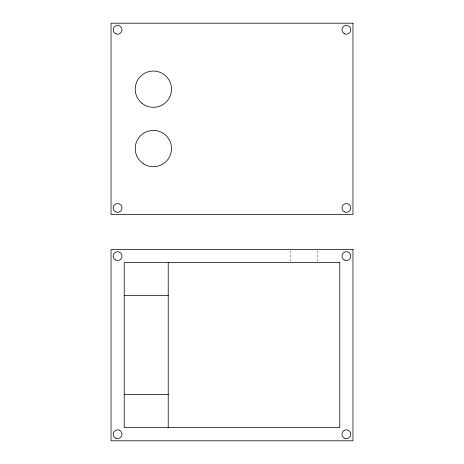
<?xml version="1.0" encoding="UTF-8"?>
<svg xmlns="http://www.w3.org/2000/svg" width="464" height="464" viewBox="0 0 464 464"><rect width="100%" height="100%" fill="white"/><g stroke="black" fill="none" stroke-linecap="round" stroke-linejoin="round"><path stroke-width="0.35" stroke-dasharray="2.32 1.74" d="M317.782 250.833L317.782 261.249M290.284 250.833L290.284 261.249"/><path stroke-width="0.7" d="M124.224 295.632L168.217 295.632M124.224 394.609L168.217 394.609M168.217 262.641L168.217 427.605M352.971 23.2L111.029 23.2L111.029 214.554L352.971 214.554L352.971 23.2M352.971 249.446L111.029 249.446L111.029 440.8L352.971 440.8L352.971 249.446M339.776 262.641L124.224 262.641L124.224 427.605L339.776 427.605L339.776 262.641M344.172 33.611A4.396 4.396 0 0 0 350.772 29.8A4.396 4.396 0 0 0 344.172 25.99A4.396 4.396 0 0 0 344.172 33.611M115.426 33.611A4.396 4.396 0 0 0 122.026 29.8A4.396 4.396 0 0 0 115.426 25.99A4.396 4.396 0 0 0 115.426 33.611M344.172 211.77A4.396 4.396 0 0 0 350.772 207.959A4.396 4.396 0 0 0 344.172 204.148A4.396 4.396 0 0 0 344.172 211.77M115.426 211.77A4.396 4.396 0 0 0 122.026 207.959A4.396 4.396 0 0 0 115.426 204.148A4.396 4.396 0 0 0 115.426 211.77M143.364 163.711A18.148 18.148 0 0 0 171.483 149.663A18.148 18.148 0 0 0 145.255 132.339A18.148 18.148 0 0 0 143.364 163.711M141.851 103.211A18.148 18.148 0 0 0 171.268 92.145A18.148 18.148 0 0 0 146.978 72.198A18.148 18.148 0 0 0 141.851 103.211M344.172 438.062A4.396 4.396 0 0 0 350.772 434.252A4.396 4.396 0 0 0 344.172 430.441A4.396 4.396 0 0 0 344.172 438.062M115.426 438.062A4.396 4.396 0 0 0 122.026 434.252A4.396 4.396 0 0 0 115.426 430.441A4.396 4.396 0 0 0 115.426 438.062M344.172 259.904A4.396 4.396 0 0 0 350.772 256.093A4.396 4.396 0 0 0 344.172 252.283A4.396 4.396 0 0 0 344.172 259.904M115.426 259.904A4.396 4.396 0 0 0 122.026 256.093A4.396 4.396 0 0 0 115.426 252.283A4.396 4.396 0 0 0 115.426 259.904"/></g></svg>
